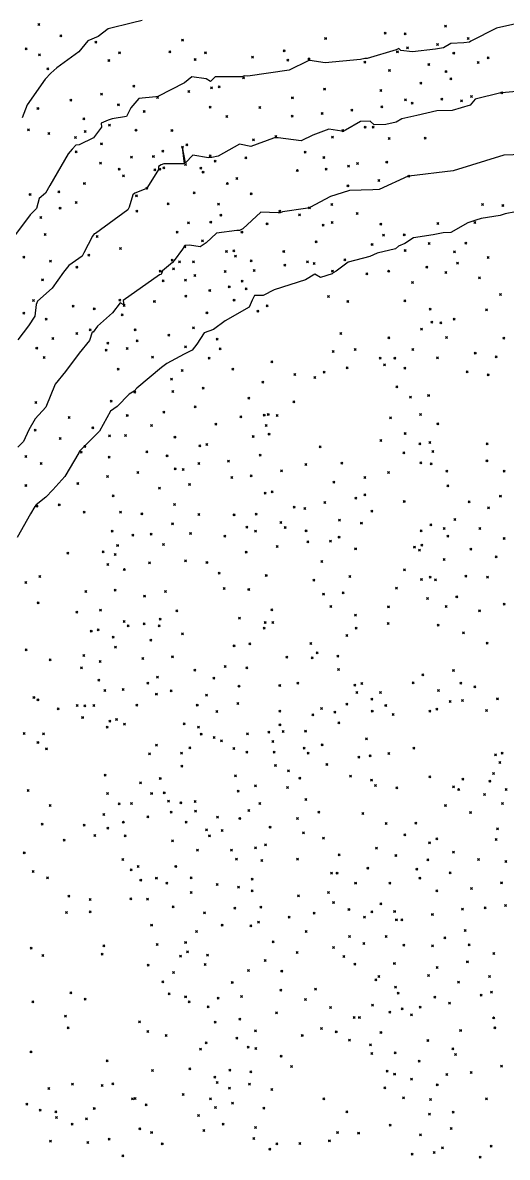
# Model space of a CAD drawing. Header units: inches. Extents: x 1411897 to 1412713, y 4930955 to 4931789.
# Drawn here: x 1412188.4 to 1412237, y 4931139.5 to 4931253.2 of the extents above; entities that cross this region are included whole.
import ezdxf

# ---------------------------------------------------------------- set-up
doc = ezdxf.new("R2010")
doc.units = ezdxf.units.IN
doc.header["$MEASUREMENT"] = 0
doc.header["$PDMODE"] = 35
doc.header["$PDSIZE"] = 0.1

msp = doc.modelspace()

# ---------------------------------------------------------------- linework, layer by layer
at = {"color": 2, "true_color": 0xf1eb1f}
for p, q in [((1412199.4, 4931253.22), (1412196.97, 4931252.62)), ((1412200.36, 4931253.46), (1412199.4, 4931253.22)), ((1412238.15, 4931253.18), (1412235.91, 4931252.69)), ((1412195.97, 4931251.84), (1412194.91, 4931251.41)), ((1412196.97, 4931252.62), (1412195.97, 4931251.84)), ((1412235.91, 4931252.69), (1412233.34, 4931251.37)), ((1412194.91, 4931251.41), (1412194.03, 4931250.32)), ((1412226.11, 4931250.63), (1412225.83, 4931250.5)), ((1412226.3, 4931250.43), (1412226.11, 4931250.63)), ((1412229.78, 4931250.57), (1412227.47, 4931250.32)), ((1412230.6, 4931250.71), (1412229.78, 4931250.57)), ((1412231.32, 4931251.13), (1412230.6, 4931250.71)), ((1412232.62, 4931251.19), (1412231.32, 4931251.13)), ((1412233.21, 4931251.28), (1412232.62, 4931251.19)), ((1412233.34, 4931251.37), (1412233.21, 4931251.28)), ((1412194.03, 4931250.32), (1412191.82, 4931248.71)), ((1412217.02, 4931249.4), (1412215.1, 4931248.46)), ((1412217.18, 4931249.43), (1412217.02, 4931249.4)), ((1412218.72, 4931249.2), (1412217.18, 4931249.43)), ((1412222.27, 4931249.52), (1412218.72, 4931249.2)), ((1412222.69, 4931249.64), (1412222.27, 4931249.52)), ((1412222.94, 4931249.63), (1412222.69, 4931249.64)), ((1412225.83, 4931250.5), (1412222.94, 4931249.63)), ((1412227.47, 4931250.32), (1412226.3, 4931250.43)), ((1412191.82, 4931248.71), (1412191.21, 4931248.18)), ((1412215.1, 4931248.46), (1412210.95, 4931247.86)), ((1412190.65, 4931247.55), (1412188.82, 4931244.99)), ((1412191.21, 4931248.18), (1412190.65, 4931247.55)), ((1412204.62, 4931247.21), (1412201.93, 4931245.83)), ((1412205.34, 4931247.8), (1412204.62, 4931247.21)), ((1412206.79, 4931247.6), (1412205.34, 4931247.8)), ((1412207.21, 4931247.32), (1412206.79, 4931247.6)), ((1412207.7, 4931247.79), (1412207.21, 4931247.32)), ((1412210.35, 4931247.81), (1412207.7, 4931247.79)), ((1412210.62, 4931247.89), (1412210.35, 4931247.81)), ((1412210.95, 4931247.86), (1412210.62, 4931247.89)), ((1412236.33, 4931246.19), (1412233.78, 4931245.55)), ((1412236.42, 4931246.21), (1412236.33, 4931246.19)), ((1412236.43, 4931246.21), (1412236.42, 4931246.21)), ((1412237.92, 4931246.33), (1412236.43, 4931246.21)), ((1412236.43, 4931246.21), (1412236.43, 4931246.21)), ((1412188.82, 4931244.99), (1412188.33, 4931243.68)), ((1412200.05, 4931245.63), (1412199.24, 4931244.69)), ((1412201.75, 4931245.79), (1412200.05, 4931245.63)), ((1412201.93, 4931245.83), (1412201.75, 4931245.79)), ((1412233.26, 4931244.96), (1412231.46, 4931244.44)), ((1412233.78, 4931245.55), (1412233.26, 4931244.96)), ((1412198.81, 4931243.81), (1412197.37, 4931243.59)), ((1412199.24, 4931244.69), (1412198.81, 4931243.81)), ((1412227.9, 4931243.93), (1412226.41, 4931243.58)), ((1412229.92, 4931244.38), (1412227.9, 4931243.93)), ((1412231.46, 4931244.44), (1412229.92, 4931244.38)), ((1412196.3, 4931242.75), (1412195.5, 4931241.67)), ((1412196.97, 4931243.46), (1412196.26, 4931243.17)), ((1412196.26, 4931243.17), (1412196.3, 4931242.75)), ((1412197.37, 4931243.59), (1412196.97, 4931243.46)), ((1412222.28, 4931243.31), (1412220.75, 4931242.45)), ((1412223.25, 4931243.37), (1412222.28, 4931243.31)), ((1412223.64, 4931243), (1412223.25, 4931243.37)), ((1412224.81, 4931243.03), (1412223.64, 4931243)), ((1412225.83, 4931243.24), (1412224.81, 4931243.03)), ((1412226.41, 4931243.58), (1412225.83, 4931243.24)), ((1412195.5, 4931241.67), (1412194.06, 4931240.97)), ((1412213.55, 4931241.65), (1412211.26, 4931240.83)), ((1412213.85, 4931241.68), (1412213.55, 4931241.65)), ((1412214, 4931241.69), (1412213.85, 4931241.68)), ((1412216.31, 4931241.39), (1412214, 4931241.69)), ((1412217.47, 4931241.97), (1412216.31, 4931241.39)), ((1412219.1, 4931242.57), (1412217.47, 4931241.97)), ((1412220.38, 4931242.34), (1412219.1, 4931242.57)), ((1412220.52, 4931242.3), (1412220.38, 4931242.34)), ((1412220.54, 4931242.32), (1412220.52, 4931242.3)), ((1412220.75, 4931242.45), (1412220.54, 4931242.32)), ((1412193.34, 4931240.55), (1412192.96, 4931240.08)), ((1412193.73, 4931240.94), (1412193.34, 4931240.55)), ((1412194.06, 4931240.97), (1412193.73, 4931240.94)), ((1412204.4, 4931240.78), (1412204.37, 4931240.74)), ((1412204.37, 4931240.74), (1412204.57, 4931239.09)), ((1412204.43, 4931240.76), (1412204.4, 4931240.78)), ((1412204.72, 4931239.17), (1412204.43, 4931240.76)), ((1412210.13, 4931241.06), (1412207.98, 4931239.84)), ((1412211.26, 4931240.83), (1412210.13, 4931241.06)), ((1412192.96, 4931240.08), (1412191.1, 4931236.9)), ((1412205.46, 4931239.95), (1412204.72, 4931239.17)), ((1412207.03, 4931239.69), (1412205.46, 4931239.95)), ((1412207.36, 4931239.71), (1412207.03, 4931239.69)), ((1412207.98, 4931239.84), (1412207.36, 4931239.71)), ((1412236.64, 4931239.96), (1412231.57, 4931238.39)), ((1412238.51, 4931240.02), (1412236.64, 4931239.96)), ((1412202, 4931238.52), (1412200.9, 4931236.73)), ((1412202.01, 4931238.8), (1412202, 4931238.52)), ((1412202.27, 4931238.98), (1412202.01, 4931238.8)), ((1412202.53, 4931239.09), (1412202.27, 4931238.98)), ((1412204.57, 4931239.09), (1412202.53, 4931239.09)), ((1412231.57, 4931238.39), (1412227.12, 4931237.86)), ((1412227.03, 4931237.83), (1412224.14, 4931236.5)), ((1412227.09, 4931237.85), (1412227.03, 4931237.83)), ((1412227.12, 4931237.86), (1412227.09, 4931237.85)), ((1412190.67, 4931236.14), (1412190.05, 4931235.59)), ((1412191.1, 4931236.9), (1412190.67, 4931236.14)), ((1412199.44, 4931235.97), (1412199.06, 4931234.74)), ((1412199.62, 4931236.15), (1412199.44, 4931235.97)), ((1412200.74, 4931236.57), (1412199.62, 4931236.15)), ((1412200.79, 4931236.54), (1412200.74, 4931236.57)), ((1412200.86, 4931236.61), (1412200.79, 4931236.54)), ((1412200.9, 4931236.73), (1412200.86, 4931236.61)), ((1412219.27, 4931235.8), (1412217.17, 4931234.7)), ((1412220.41, 4931236.18), (1412219.27, 4931235.8)), ((1412221.17, 4931236.41), (1412220.41, 4931236.18)), ((1412223.49, 4931236.48), (1412221.17, 4931236.41)), ((1412224.14, 4931236.5), (1412223.49, 4931236.48)), ((1412190.05, 4931235.59), (1412189.77, 4931234.62)), ((1412199.06, 4931234.74), (1412198.93, 4931234.46)), ((1412217.14, 4931234.68), (1412216.75, 4931234.62)), ((1412217.17, 4931234.7), (1412217.14, 4931234.68)), ((1412189.14, 4931233.97), (1412187.56, 4931231.87)), ((1412189.77, 4931234.62), (1412189.14, 4931233.97)), ((1412198.93, 4931234.46), (1412195.68, 4931232.1)), ((1412212.27, 4931234.25), (1412210.47, 4931232.57)), ((1412214.02, 4931234.17), (1412212.27, 4931234.25)), ((1412214.2, 4931234.16), (1412214.02, 4931234.17)), ((1412214.45, 4931234.28), (1412214.2, 4931234.16)), ((1412216.75, 4931234.62), (1412214.45, 4931234.28)), ((1412234.37, 4931233.59), (1412233.83, 4931233.44)), ((1412236.26, 4931233.89), (1412234.37, 4931233.59)), ((1412236.77, 4931234.07), (1412236.26, 4931233.89)), ((1412237.81, 4931234.28), (1412236.77, 4931234.07)), ((1412209.86, 4931232.39), (1412207.83, 4931232.13)), ((1412210.14, 4931232.41), (1412209.86, 4931232.39)), ((1412210.47, 4931232.57), (1412210.14, 4931232.41)), ((1412233.02, 4931233.18), (1412231.33, 4931232.19)), ((1412233.83, 4931233.44), (1412233.02, 4931233.18)), ((1412195.38, 4931231.83), (1412194.51, 4931230.17)), ((1412195.54, 4931232.05), (1412195.38, 4931231.83)), ((1412195.68, 4931232.1), (1412195.54, 4931232.05)), ((1412207.83, 4931232.13), (1412206.8, 4931231.18)), ((1412227.59, 4931231.65), (1412226.7, 4931231.1)), ((1412229.54, 4931231.98), (1412227.59, 4931231.65)), ((1412230.56, 4931232.17), (1412229.54, 4931231.98)), ((1412231.33, 4931232.19), (1412230.56, 4931232.17)), ((1412194.51, 4931230.17), (1412194.35, 4931229.82)), ((1412204.43, 4931230.54), (1412203.59, 4931229.38)), ((1412204.61, 4931230.82), (1412204.43, 4931230.54)), ((1412204.66, 4931230.88), (1412204.61, 4931230.82)), ((1412205.11, 4931230.92), (1412204.66, 4931230.88)), ((1412206.17, 4931230.76), (1412205.11, 4931230.92)), ((1412206.8, 4931231.18), (1412206.17, 4931230.76)), ((1412223.95, 4931230.14), (1412223.21, 4931229.81)), ((1412225.77, 4931230.56), (1412223.95, 4931230.14)), ((1412226.09, 4931230.84), (1412225.77, 4931230.56)), ((1412226.7, 4931231.1), (1412226.09, 4931230.84)), ((1412194.35, 4931229.82), (1412193, 4931228.9)), ((1412203.42, 4931229.18), (1412202.41, 4931228.35)), ((1412203.59, 4931229.38), (1412203.42, 4931229.18)), ((1412221.04, 4931229.24), (1412219.84, 4931228.31)), ((1412223.21, 4931229.81), (1412221.04, 4931229.24)), ((1412192.47, 4931228.21), (1412191.35, 4931226.62)), ((1412193, 4931228.9), (1412192.47, 4931228.21)), ((1412202.12, 4931227.96), (1412198.47, 4931225.4)), ((1412202.29, 4931227.99), (1412202.12, 4931227.96)), ((1412202.41, 4931228.35), (1412202.29, 4931227.99)), ((1412217.7, 4931228.03), (1412216.76, 4931227.44)), ((1412218.24, 4931227.68), (1412217.7, 4931228.03)), ((1412219.41, 4931228.07), (1412218.24, 4931227.68)), ((1412219.54, 4931228.16), (1412219.41, 4931228.07)), ((1412219.84, 4931228.31), (1412219.54, 4931228.16)), ((1412216.76, 4931227.44), (1412213.61, 4931226.46)), ((1412191.35, 4931226.62), (1412189.87, 4931225.32)), ((1412211.62, 4931225.9), (1412211.39, 4931225.43)), ((1412212.52, 4931225.9), (1412211.62, 4931225.9)), ((1412213.61, 4931226.46), (1412212.52, 4931225.9)), ((1412189.74, 4931224.99), (1412189.59, 4931223.82)), ((1412189.87, 4931225.32), (1412189.74, 4931224.99)), ((1412198.17, 4931225.15), (1412197.38, 4931224.16)), ((1412198.52, 4931224.94), (1412198.17, 4931225.15)), ((1412198.47, 4931225.4), (1412198.52, 4931224.94)), ((1412211.1, 4931224.71), (1412208.69, 4931223.34)), ((1412211.39, 4931225.43), (1412211.1, 4931224.71)), ((1412189.59, 4931223.82), (1412188.98, 4931222.84)), ((1412197.38, 4931224.16), (1412195.88, 4931222.8)), ((1412208.69, 4931223.34), (1412207.52, 4931222.49)), ((1412188.98, 4931222.84), (1412187.9, 4931221.45)), ((1412195.34, 4931222.21), (1412195.09, 4931221.36)), ((1412195.46, 4931222.22), (1412195.34, 4931222.21)), ((1412195.88, 4931222.8), (1412195.46, 4931222.22)), ((1412206.6, 4931222.13), (1412205.84, 4931221.02)), ((1412207.52, 4931222.49), (1412206.6, 4931222.13)), ((1412195.09, 4931221.36), (1412194.04, 4931220.09)), ((1412205.84, 4931221.02), (1412205.38, 4931220.42)), ((1412194.04, 4931220.09), (1412192.67, 4931218.28)), ((1412204.59, 4931219.99), (1412202.84, 4931219.06)), ((1412205.38, 4931220.42), (1412204.59, 4931219.99)), ((1412202.84, 4931219.06), (1412202.3, 4931218.67)), ((1412192.67, 4931218.28), (1412191.66, 4931217.01)), ((1412202.3, 4931218.67), (1412199.84, 4931216.59)), ((1412191.66, 4931217.01), (1412190.72, 4931214.71)), ((1412199.84, 4931216.59), (1412199.56, 4931216.31)), ((1412199.08, 4931215.99), (1412197.87, 4931214.76)), ((1412199.56, 4931216.31), (1412199.08, 4931215.99)), ((1412190.72, 4931214.71), (1412189.65, 4931213.51)), ((1412197.2, 4931214.28), (1412196.1, 4931212.3)), ((1412197.87, 4931214.76), (1412197.2, 4931214.28)), ((1412189.65, 4931213.51), (1412189, 4931212.44)), ((1412189, 4931212.44), (1412188.47, 4931211.26)), ((1412196.1, 4931212.3), (1412194.64, 4931210.85)), ((1412188.47, 4931211.26), (1412187.89, 4931210.67)), ((1412194.57, 4931210.78), (1412194.07, 4931210.3)), ((1412194.59, 4931210.81), (1412194.57, 4931210.78)), ((1412194.64, 4931210.85), (1412194.59, 4931210.81)), ((1412194.01, 4931210.11), (1412192.62, 4931207.74)), ((1412194.07, 4931210.3), (1412194.01, 4931210.11)), ((1412192.62, 4931207.74), (1412191.4, 4931206.42)), ((1412191.4, 4931206.42), (1412190.7, 4931205.68)), ((1412190.7, 4931205.68), (1412189.75, 4931204.91)), ((1412189.18, 4931204), (1412187.83, 4931201.64)), ((1412189.62, 4931204.75), (1412189.18, 4931204)), ((1412189.75, 4931204.91), (1412189.62, 4931204.75))]:
    msp.add_line(p, q, dxfattribs=at)
for p in [(1412190, 4931253.05), (1412230.78, 4931252.89), (1412192.2, 4931251.92), (1412218.77, 4931251.63), (1412224.73, 4931252.19), (1412226.75, 4931252.12), (1412233.06, 4931251.64), (1412188.74, 4931250.61), (1412195.72, 4931251.26), (1412204.42, 4931251.49), (1412226.97, 4931250.71), (1412229.98, 4931251.04), (1412190.08, 4931249.99), (1412197.03, 4931249.42), (1412198.1, 4931250.22), (1412203.14, 4931250.3), (1412205.67, 4931249.52), (1412206.72, 4931250.22), (1412211.42, 4931249.76), (1412214.61, 4931250.42), (1412214.98, 4931249.46), (1412217.1, 4931249.59), (1412225.96, 4931250.29), (1412231.61, 4931250.16), (1412235.07, 4931249.69), (1412190.91, 4931248.59), (1412222.69, 4931249.27), (1412225.17, 4931248.45), (1412229.11, 4931249.02), (1412230.84, 4931248.33), (1412234.06, 4931249.25), (1412210.53, 4931247.69), (1412228.31, 4931247.16), (1412231.31, 4931247.59), (1412196.28, 4931246.07), (1412199.54, 4931246.87), (1412205.05, 4931246.32), (1412207.31, 4931246.71), (1412208.09, 4931246.81), (1412218.67, 4931246.58), (1412224.3, 4931246.42), (1412236.43, 4931246.2), (1412193.2, 4931245.46), (1412197.98, 4931245.01), (1412201.9, 4931245.72), (1412207.2, 4931244.76), (1412215.43, 4931245.7), (1412224.41, 4931244.79), (1412226.79, 4931245.49), (1412227.44, 4931245.15), (1412230.43, 4931245.55), (1412232.39, 4931245.39), (1412233.4, 4931245.82), (1412189.92, 4931244.62), (1412200.58, 4931244.34), (1412208.87, 4931243.83), (1412212.17, 4931244.72), (1412215.41, 4931243.85), (1412218.41, 4931244.14), (1412221.39, 4931244.46), (1412188.98, 4931242.49), (1412194.51, 4931243.6), (1412197.1, 4931242.96), (1412222.73, 4931242.74), (1412223.54, 4931242.76), (1412191, 4931242.13), (1412193.69, 4931241.71), (1412194.65, 4931242.31), (1412199.75, 4931242.44), (1412203.36, 4931242.43), (1412211.54, 4931241.48), (1412213.77, 4931241.81), (1412219.46, 4931241.74), (1412220.5, 4931242.41), (1412225.13, 4931241.61), (1412228.75, 4931241.66), (1412193.76, 4931240.27), (1412196.28, 4931241.07), (1412202.45, 4931240.36), (1412204.42, 4931240.75), (1412204.84, 4931240.97), (1412216.73, 4931240.25), (1412196.18, 4931239.16), (1412199.31, 4931239.74), (1412201.49, 4931239.82), (1412207.18, 4931239.89), (1412207.7, 4931239.36), (1412210.76, 4931239.67), (1412218.59, 4931239.7), (1412221.96, 4931239.12), (1412224.89, 4931239.25), (1412198.07, 4931238.53), (1412201.63, 4931238.48), (1412202.15, 4931238.53), (1412202.55, 4931238.68), (1412204.71, 4931239.01), (1412206.26, 4931238.64), (1412206.47, 4931238.24), (1412215.93, 4931238.41), (1412218.83, 4931238.55), (1412221.06, 4931238.85), (1412194.57, 4931237.12), (1412198.5, 4931237.87), (1412208.91, 4931237.12), (1412209.85, 4931237.6), (1412221.01, 4931236.89), (1412224.1, 4931237.41), (1412227.11, 4931237.84), (1412189.12, 4931236.01), (1412192.01, 4931236.26), (1412199.79, 4931235.89), (1412200.83, 4931236.63), (1412205.58, 4931236.18), (1412211.31, 4931236.09), (1412192.13, 4931234.64), (1412193.74, 4931235.2), (1412202.99, 4931235.06), (1412208.01, 4931235.04), (1412217.15, 4931234.66), (1412219.4, 4931235), (1412234.5, 4931235), (1412236.54, 4931234.89), (1412190.21, 4931233.69), (1412199.83, 4931234.33), (1412208.26, 4931233.92), (1412214.18, 4931234.33), (1412216.14, 4931233.98), (1412221.92, 4931234.1), (1412205.02, 4931233.17), (1412207.24, 4931233.23), (1412212.89, 4931233.08), (1412218.53, 4931232.94), (1412219.43, 4931233.21), (1412224.3, 4931233.05), (1412230.01, 4931233.1), (1412233.73, 4931233.2), (1412190.65, 4931232), (1412195.86, 4931231.81), (1412203.88, 4931232.24), (1412206.42, 4931231.35), (1412210.38, 4931232.22), (1412217.81, 4931231.28), (1412224.56, 4931231.94), (1412226.66, 4931231.98), (1412232.84, 4931231.14), (1412198.21, 4931230.6), (1412204.64, 4931230.76), (1412208.82, 4931230.31), (1412209.57, 4931230.37), (1412214.56, 4931230.3), (1412223.42, 4931231), (1412226.73, 4931230.38), (1412229.16, 4931231.09), (1412231.7, 4931230.25), (1412188.49, 4931229.73), (1412191.19, 4931229.33), (1412195.03, 4931229.92), (1412203.39, 4931229.43), (1412204.11, 4931229.26), (1412205.53, 4931229.27), (1412209.73, 4931229.83), (1412211.29, 4931229.37), (1412214.68, 4931228.94), (1412216.95, 4931229.26), (1412217.63, 4931229.1), (1412220.68, 4931229.47), (1412231.99, 4931229.14), (1412235.07, 4931229.69), (1412193.82, 4931228.71), (1412202.19, 4931228.31), (1412203.5, 4931228.57), (1412205.65, 4931227.9), (1412208.68, 4931228.3), (1412211.59, 4931228.38), (1412219.45, 4931228.34), (1412222.89, 4931228.05), (1412225.09, 4931228.31), (1412228.91, 4931228.74), (1412230.82, 4931228.18), (1412190.38, 4931227.44), (1412202.48, 4931227.36), (1412204.72, 4931227.41), (1412209.11, 4931226.74), (1412210.41, 4931227.32), (1412227.48, 4931227.18), (1412234.2, 4931227.67), (1412204.75, 4931225.82), (1412207.14, 4931226.38), (1412210.81, 4931226.56), (1412219.07, 4931225.78), (1412236.31, 4931225.98), (1412189.48, 4931225.37), (1412193.46, 4931224.83), (1412195.57, 4931224.54), (1412198.13, 4931225.41), (1412198.57, 4931224.88), (1412201.59, 4931225.3), (1412209.58, 4931225.42), (1412211.97, 4931224.3), (1412212.91, 4931224.85), (1412220.98, 4931225.3), (1412226.7, 4931225.35), (1412229.25, 4931224.52), (1412234.9, 4931224.45), (1412188.51, 4931224.12), (1412190.73, 4931223.5), (1412198.35, 4931223.96), (1412206.87, 4931224.14), (1412229.42, 4931223.21), (1412231.66, 4931223.51), (1412193.82, 4931222.07), (1412195.15, 4931222.45), (1412199.66, 4931222.46), (1412205.52, 4931222.65), (1412220.3, 4931222.09), (1412228.38, 4931222.5), (1412230.33, 4931223.14), (1412191.4, 4931221.58), (1412196.93, 4931221.12), (1412199.87, 4931221.34), (1412203.05, 4931221.92), (1412207.9, 4931221.51), (1412225.11, 4931221.66), (1412230.88, 4931221.68), (1412236.65, 4931221.6), (1412189.79, 4931220.6), (1412196.76, 4931220.42), (1412198.85, 4931220.58), (1412204.7, 4931220.75), (1412208.2, 4931220.54), (1412219.51, 4931220.26), (1412221.73, 4931220.47), (1412227.52, 4931220.47), (1412233.78, 4931220.1), (1412235.86, 4931219.75), (1412190.55, 4931219.66), (1412201.4, 4931219.71), (1412207.09, 4931219.61), (1412213.37, 4931219.24), (1412220.94, 4931218.64), (1412224.23, 4931219.61), (1412224.67, 4931218.93), (1412225.7, 4931219.59), (1412230, 4931219.65), (1412197.95, 4931218.5), (1412203.31, 4931217.49), (1412204.37, 4931218.37), (1412209.47, 4931218.49), (1412215.69, 4931217.96), (1412217.69, 4931217.66), (1412218.63, 4931218.21), (1412226.71, 4931218.6), (1412232.97, 4931218.23), (1412235.07, 4931217.92), (1412206.48, 4931216.59), (1412212.48, 4931217.19), (1412225.9, 4931216.73), (1412197.25, 4931215.31), (1412199.64, 4931216.2), (1412203.45, 4931216.26), (1412211.07, 4931215.61), (1412215.57, 4931215.22), (1412227.28, 4931215.7), (1412229.1, 4931215.85), (1412189.69, 4931215.17), (1412202.54, 4931214.19), (1412205.67, 4931214.73), (1412193.06, 4931213.67), (1412198.88, 4931213.86), (1412207.75, 4931213), (1412210.26, 4931213.72), (1412212.62, 4931213.88), (1412213.02, 4931213.95), (1412213.91, 4931213.85), (1412225.27, 4931213.62), (1412228.27, 4931213.97), (1412230.01, 4931213.01), (1412189.63, 4931212.39), (1412195.41, 4931212.64), (1412197.08, 4931211.82), (1412198.69, 4931211.87), (1412201.29, 4931212.86), (1412212.79, 4931212.86), (1412213.09, 4931211.98), (1412226.73, 4931212.04), (1412192.14, 4931211.56), (1412194.61, 4931210.77), (1412203.66, 4931211.69), (1412206.16, 4931210.81), (1412206.86, 4931210.94), (1412211.51, 4931211.74), (1412218.23, 4931210.71), (1412224.29, 4931211.34), (1412228.21, 4931211.03), (1412229.21, 4931211.15), (1412234.98, 4931211.03), (1412188.7, 4931209.76), (1412194.25, 4931210.18), (1412197.06, 4931209.67), (1412200.83, 4931210.23), (1412202.86, 4931209.81), (1412212.19, 4931209.89), (1412226.61, 4931210.11), (1412229.51, 4931210.25), (1412190.25, 4931209.06), (1412203.68, 4931208.5), (1412204.48, 4931208.46), (1412206.04, 4931209.05), (1412209.04, 4931209.28), (1412216.77, 4931208.95), (1412220.4, 4931209.08), (1412228.33, 4931209.11), (1412229.35, 4931209.03), (1412234.95, 4931209.31), (1412196.89, 4931207.74), (1412199.93, 4931208.15), (1412209.37, 4931207.64), (1412211.29, 4931207.81), (1412214.34, 4931208.3), (1412222.69, 4931207.64), (1412225.07, 4931208.14), (1412230.93, 4931208.27), (1412236.68, 4931208.29), (1412188.71, 4931206.83), (1412193.91, 4931207.03), (1412202.12, 4931206.58), (1412205.13, 4931206.96), (1412213.42, 4931206.2), (1412219.58, 4931207.18), (1412231.01, 4931206.82), (1412197.45, 4931205.8), (1412212.71, 4931206.09), (1412218.69, 4931205.14), (1412221.8, 4931205.59), (1412222.69, 4931205.9), (1412226.66, 4931205.24), (1412233.17, 4931205.2), (1412236.29, 4931205.78), (1412189.82, 4931204.79), (1412192.06, 4931204.9), (1412194.55, 4931204.17), (1412198.19, 4931204.16), (1412200.34, 4931203.99), (1412203.61, 4931204.94), (1412206.05, 4931203.95), (1412209.58, 4931203.89), (1412211.8, 4931203.98), (1412215.61, 4931204.68), (1412216.69, 4931204.55), (1412223.4, 4931204.26), (1412235.1, 4931204.62), (1412203.42, 4931203.02), (1412214.27, 4931203.13), (1412220.16, 4931203.36), (1412222.35, 4931203.07), (1412229.31, 4931202.91), (1412231.72, 4931203.43), (1412197.36, 4931202.28), (1412199.43, 4931201.87), (1412201.28, 4931201.97), (1412205.23, 4931202.05), (1412208.67, 4931201.78), (1412210.86, 4931202.68), (1412211.72, 4931202.27), (1412214.72, 4931202.62), (1412216.8, 4931202.31), (1412220.11, 4931201.68), (1412228.36, 4931202.31), (1412230.65, 4931202.53), (1412231.01, 4931201.78), (1412234.22, 4931202.53), (1412236.66, 4931201.55), (1412197.91, 4931200.82), (1412202.51, 4931200.93), (1412213.9, 4931200.74), (1412216.98, 4931201.19), (1412219.27, 4931201.28), (1412221.78, 4931200.51), (1412227.67, 4931200.68), (1412228.42, 4931200.86), (1412233.33, 4931200.47), (1412192.92, 4931200.07), (1412196.47, 4931200.21), (1412197.65, 4931199.92), (1412204.7, 4931199.3), (1412210.81, 4931200.18), (1412228.19, 4931200.36), (1412230.67, 4931199.42), (1412235.87, 4931199.7), (1412196.93, 4931198.92), (1412198.58, 4931198.44), (1412201.1, 4931199.1), (1412206.87, 4931199.13), (1412218.39, 4931199.24), (1412226.68, 4931198.38), (1412188.71, 4931197.11), (1412190.12, 4931197.72), (1412208.09, 4931198.05), (1412212.82, 4931197.83), (1412217.58, 4931197.36), (1412221.19, 4931197.74), (1412228.37, 4931197.44), (1412229.25, 4931197.67), (1412229.8, 4931197.4), (1412232.82, 4931197.76), (1412234.99, 4931197.66), (1412194.72, 4931196.22), (1412197.67, 4931196.35), (1412202.71, 4931196.23), (1412208.58, 4931196.51), (1412211.05, 4931196.42), (1412218.56, 4931195.97), (1412220.53, 4931196.09), (1412225.89, 4931196.55), (1412189.93, 4931195.07), (1412200.61, 4931195.77), (1412228.98, 4931195.51), (1412230.87, 4931194.73), (1412231.91, 4931195.68), (1412236.66, 4931194.95), (1412193.83, 4931194.16), (1412196.19, 4931194.36), (1412203.86, 4931194.29), (1412213.38, 4931194.39), (1412219.29, 4931194.71), (1412221.77, 4931193.85), (1412225.07, 4931194.67), (1412234.2, 4931194.3), (1412198.57, 4931193.23), (1412198.97, 4931192.78), (1412200.57, 4931192.99), (1412202.06, 4931192.77), (1412202.16, 4931193.44), (1412210.14, 4931193.55), (1412212.59, 4931192.54), (1412212.71, 4931193.1), (1412213.48, 4931193.12), (1412221.84, 4931192.54), (1412225.03, 4931193.01), (1412230.05, 4931192.86), (1412195.27, 4931192.24), (1412195.95, 4931192.39), (1412197.45, 4931191.66), (1412201.25, 4931191.35), (1412204.42, 4931191.99), (1412220.88, 4931191.8), (1412232.6, 4931192.08), (1412188.74, 4931190.38), (1412197.7, 4931190.65), (1412209.58, 4931190.77), (1412211.17, 4931190.98), (1412217.29, 4931191), (1412234.97, 4931191.04), (1412191.15, 4931189.38), (1412194.53, 4931189.81), (1412196.16, 4931189.2), (1412200.45, 4931189.5), (1412203.41, 4931189.69), (1412214.88, 4931189.65), (1412217.41, 4931189.58), (1412217.93, 4931190.09), (1412219.99, 4931189.73), (1412194.29, 4931188.58), (1412205.66, 4931188.34), (1412208.68, 4931188.71), (1412210.88, 4931188.58), (1412220.05, 4931188.4), (1412231.59, 4931188.32), (1412196.03, 4931187.35), (1412200.95, 4931187.05), (1412201.91, 4931187.64), (1412207.55, 4931187.55), (1412214.16, 4931186.81), (1412215.99, 4931187.04), (1412221.71, 4931186.83), (1412222.41, 4931187), (1412227.56, 4931187.06), (1412228.52, 4931187.86), (1412232.34, 4931187.04), (1412196.62, 4931186.31), (1412198.47, 4931186.39), (1412201.79, 4931185.93), (1412203.28, 4931186.27), (1412206.81, 4931185.83), (1412210.08, 4931186.73), (1412221.89, 4931186.11), (1412224.28, 4931186.1), (1412230.1, 4931186.3), (1412233.74, 4931186.67), (1412189.52, 4931185.59), (1412189.92, 4931185.36), (1412193.84, 4931184.8), (1412194.62, 4931184.75), (1412195.51, 4931184.81), (1412199.84, 4931184.84), (1412205.9, 4931184.84), (1412209.96, 4931185), (1412220.89, 4931184.92), (1412223.4, 4931185.42), (1412224.79, 4931184.79), (1412231.27, 4931185.21), (1412232.5, 4931185.3), (1412236, 4931185.45), (1412191.93, 4931184.47), (1412194.4, 4931183.58), (1412197.8, 4931183.41), (1412207.85, 4931184.19), (1412214.18, 4931184.22), (1412217.47, 4931183.87), (1412218.35, 4931184.49), (1412219.69, 4931184.14), (1412223.45, 4931184.22), (1412225.55, 4931183.89), (1412229.21, 4931184.23), (1412229.91, 4931184.43), (1412234.89, 4931184.29), (1412196.85, 4931182.64), (1412197.12, 4931183.23), (1412198.6, 4931182.93), (1412204.58, 4931182.96), (1412206.03, 4931182.63), (1412214.19, 4931182.87), (1412220.08, 4931183.05), (1412188.54, 4931181.98), (1412189.92, 4931181.1), (1412190.46, 4931181.96), (1412206.3, 4931181.94), (1412207.59, 4931181.59), (1412208.33, 4931181.26), (1412210.94, 4931181.96), (1412213.07, 4931182.13), (1412213.47, 4931181.2), (1412214.52, 4931182.2), (1412216.75, 4931182.21), (1412222.88, 4931181.45), (1412190.76, 4931180.44), (1412201.09, 4931179.95), (1412201.82, 4931180.83), (1412204.31, 4931180.02), (1412205.14, 4931180.56), (1412209.55, 4931180.49), (1412210.86, 4931180.12), (1412213.61, 4931180.13), (1412216.62, 4931180.51), (1412217.02, 4931180.03), (1412218.42, 4931180.84), (1412225.11, 4931180), (1412227.61, 4931180.52), (1412236.48, 4931180.01), (1412218.9, 4931178.9), (1412222.09, 4931179.62), (1412223.23, 4931179.77), (1412235.8, 4931179.86), (1412236.23, 4931179.09), (1412196.67, 4931177.82), (1412204.34, 4931178.72), (1412209.73, 4931177.76), (1412213.74, 4931178.8), (1412215.05, 4931178.24), (1412221.25, 4931177.71), (1412235.59, 4931177.97), (1412200.19, 4931177.06), (1412202.19, 4931177.48), (1412211.74, 4931176.76), (1412214.93, 4931176.59), (1412216.17, 4931177.5), (1412223.37, 4931177.33), (1412223.77, 4931176.79), (1412225.91, 4931176.56), (1412229.22, 4931177.66), (1412231.59, 4931176.64), (1412232.52, 4931177.42), (1412235.24, 4931177.2), (1412188.95, 4931176.27), (1412196.89, 4931175.97), (1412201.32, 4931175.97), (1412202.59, 4931176.04), (1412209.99, 4931176.22), (1412232.11, 4931176.39), (1412234.69, 4931175.89), (1412236.88, 4931176.37), (1412191.15, 4931174.78), (1412198.06, 4931174.94), (1412199.3, 4931174.99), (1412203, 4931175.21), (1412204.26, 4931175.06), (1412205.69, 4931175.19), (1412211.07, 4931174.28), (1412212.17, 4931174.99), (1412216.77, 4931175.37), (1412230.78, 4931174.76), (1412236.51, 4931174.98), (1412196.53, 4931173.86), (1412200.93, 4931173.63), (1412203.27, 4931174.1), (1412205.71, 4931174.22), (1412207.92, 4931173.6), (1412210.15, 4931173.49), (1412215.96, 4931173.48), (1412218.09, 4931174.1), (1412222.49, 4931173.97), (1412233.3, 4931174.06), (1412190.33, 4931172.9), (1412194.55, 4931172.81), (1412196.94, 4931172.5), (1412198.48, 4931173.1), (1412204.79, 4931173.1), (1412206.81, 4931172.34), (1412208.4, 4931172.28), (1412213.19, 4931172.59), (1412216.56, 4931172.04), (1412224.84, 4931172.96), (1412227.82, 4931173.01), (1412236, 4931172.44), (1412192.54, 4931171.3), (1412195.63, 4931171.76), (1412198.65, 4931171.75), (1412203.41, 4931171.24), (1412207.11, 4931171.72), (1412218.56, 4931171.5), (1412226.72, 4931171.84), (1412229.19, 4931171.05), (1412229.93, 4931171.44), (1412235.88, 4931171.36), (1412188.55, 4931170.02), (1412205.93, 4931170.3), (1412209.34, 4931170.3), (1412211.73, 4931170.53), (1412212.73, 4931170.84), (1412220.14, 4931169.84), (1412223.87, 4931170.5), (1412225.82, 4931169.75), (1412231.6, 4931170.11), (1412198.43, 4931169.35), (1412199.98, 4931168.67), (1412203.73, 4931168.68), (1412209.84, 4931169.41), (1412212.38, 4931169.27), (1412215.94, 4931169.41), (1412229.01, 4931169.34), (1412234.09, 4931169.37), (1412236.83, 4931169.15), (1412189.45, 4931168.15), (1412190.86, 4931167.52), (1412199.26, 4931168.32), (1412201.79, 4931167.49), (1412205.29, 4931167.53), (1412219.35, 4931167.99), (1412219.91, 4931167.99), (1412223, 4931168.48), (1412227.9, 4931168.38), (1412228.22, 4931167.51), (1412231.27, 4931168.02), (1412200.22, 4931167.29), (1412202.85, 4931166.98), (1412207.89, 4931166.85), (1412210.02, 4931166.58), (1412211.4, 4931167.38), (1412221.78, 4931166.99), (1412225.2, 4931166.99), (1412233.41, 4931166.47), (1412236.41, 4931167.01), (1412193.01, 4931165.7), (1412195.16, 4931165.37), (1412199.24, 4931165.41), (1412200.9, 4931165.39), (1412205.28, 4931166.07), (1412211.41, 4931166.22), (1412216.05, 4931165.71), (1412219.07, 4931166.07), (1412229.93, 4931166.22), (1412192.79, 4931164.06), (1412195.15, 4931164.13), (1412203.48, 4931164.62), (1412209.67, 4931164.5), (1412212.26, 4931164.59), (1412219.56, 4931165.04), (1412221.11, 4931164.35), (1412223.4, 4931164.12), (1412224.3, 4931164.92), (1412225.69, 4931164.15), (1412232.5, 4931164.39), (1412234.77, 4931164.52), (1412236.8, 4931164.75), (1412206.62, 4931164.02), (1412212.03, 4931163.09), (1412215.12, 4931163.59), (1412217.62, 4931164), (1412222.67, 4931163.59), (1412225.86, 4931163.33), (1412226.41, 4931163.33), (1412229.47, 4931163.86), (1412201.32, 4931162.79), (1412205.81, 4931162.15), (1412208.39, 4931162.8), (1412211.26, 4931162.72), (1412216.83, 4931162.16), (1412232.75, 4931162.26), (1412196.52, 4931160.72), (1412201.86, 4931160.86), (1412204.73, 4931161.06), (1412213.51, 4931161.12), (1412221.16, 4931161.64), (1412222.59, 4931160.94), (1412224.85, 4931161.65), (1412226.62, 4931160.79), (1412229.48, 4931160.72), (1412230.71, 4931161.52), (1412233.17, 4931160.81), (1412189.23, 4931160.47), (1412190.4, 4931159.74), (1412196.36, 4931159.87), (1412204.2, 4931159.69), (1412204.91, 4931160.1), (1412206.92, 4931159.79), (1412215.92, 4931160.04), (1412219.55, 4931160.54), (1412220.59, 4931159.64), (1412235.64, 4931159.95), (1412200.96, 4931158.78), (1412206.69, 4931158.85), (1412212.69, 4931159.23), (1412221.69, 4931158.89), (1412225.66, 4931158.94), (1412229.96, 4931158.54), (1412232.98, 4931159.12), (1412203.5, 4931158.05), (1412211.04, 4931158.25), (1412214.36, 4931158.19), (1412223.79, 4931157.31), (1412224.09, 4931157.64), (1412229.08, 4931157.75), (1412235.19, 4931157.64), (1412202.45, 4931157.11), (1412209.41, 4931157.04), (1412214.29, 4931156.27), (1412217.75, 4931156.38), (1412225.77, 4931156.58), (1412232.09, 4931157.07), (1412235.41, 4931156.08), (1412189.4, 4931155.1), (1412193.2, 4931156.01), (1412194.66, 4931155.36), (1412203.09, 4931155.9), (1412204.73, 4931155.6), (1412205.08, 4931155.11), (1412208, 4931155.48), (1412210.32, 4931155.65), (1412216.76, 4931155.33), (1412226.04, 4931155.98), (1412229.73, 4931155.58), (1412231.19, 4931154.98), (1412234.37, 4931155.77), (1412206.99, 4931154.59), (1412213.83, 4931153.99), (1412219.25, 4931154.52), (1412223.46, 4931154.77), (1412225.21, 4931154.06), (1412226.43, 4931154.39), (1412227.38, 4931153.8), (1412228.24, 4931154.58), (1412192.69, 4931153.65), (1412200.09, 4931153.09), (1412207.68, 4931153.05), (1412210.17, 4931153.36), (1412221.63, 4931153.52), (1412222.15, 4931153.52), (1412235.62, 4931153.51), (1412192.96, 4931152.5), (1412200.95, 4931152.14), (1412202.79, 4931151.73), (1412211.74, 4931152.2), (1412216.43, 4931151.73), (1412218.36, 4931152.44), (1412219.84, 4931152.08), (1412224.32, 4931152.02), (1412232.31, 4931152.24), (1412235.74, 4931152.51), (1412206.78, 4931150.99), (1412209.86, 4931151.47), (1412210.99, 4931150.56), (1412211.77, 4931150.41), (1412221.17, 4931151.25), (1412223.28, 4931150.79), (1412229.02, 4931151.21), (1412231.52, 4931150.39), (1412189.22, 4931150.09), (1412206.21, 4931150.36), (1412214.3, 4931149.64), (1412223.41, 4931149.91), (1412225.74, 4931150), (1412231.78, 4931149.81), (1412196.86, 4931149.18), (1412201.41, 4931148.21), (1412205.15, 4931148.39), (1412209.15, 4931148.26), (1412215.34, 4931148.63), (1412224.95, 4931148.16), (1412228.14, 4931149.15), (1412236.4, 4931148.65), (1412207.66, 4931147.54), (1412207.88, 4931147.02), (1412211.27, 4931148.1), (1412225.69, 4931147.84), (1412227.37, 4931147.34), (1412230.93, 4931147.81), (1412233.35, 4931148.02), (1412191.02, 4931146.43), (1412193.39, 4931146.86), (1412196.37, 4931146.72), (1412197.44, 4931146.89), (1412209.13, 4931146.46), (1412211.14, 4931146.86), (1412213.38, 4931146.32), (1412224.72, 4931146.48), (1412229.97, 4931146.77), (1412188.79, 4931144.84), (1412199.41, 4931145.38), (1412199.68, 4931145.42), (1412200.77, 4931144.78), (1412204.48, 4931145.8), (1412207.23, 4931145.39), (1412209.42, 4931144.95), (1412218.6, 4931145.37), (1412226.57, 4931145.48), (1412229.28, 4931145.3), (1412234.91, 4931145.37), (1412190.13, 4931144.25), (1412191.7, 4931144.08), (1412195.57, 4931144.41), (1412206.01, 4931143.71), (1412207.73, 4931144.52), (1412212.56, 4931144.43), (1412220.88, 4931144.09), (1412229.19, 4931143.83), (1412231.55, 4931144.03), (1412191.79, 4931143.52), (1412193.36, 4931142.83), (1412194.79, 4931143.39), (1412208.5, 4931142.83), (1412211.72, 4931142.51), (1412225.24, 4931142.75), (1412197.06, 4931141.33), (1412200.13, 4931142.39), (1412201.32, 4931142.01), (1412206.54, 4931142.22), (1412211.57, 4931141.4), (1412219.97, 4931141.99), (1412222.08, 4931141.94), (1412228.29, 4931141.76), (1412231.35, 4931142.4), (1412191.18, 4931141.15), (1412194.93, 4931141), (1412202.39, 4931140.87), (1412213.16, 4931140.32), (1412213.86, 4931140.88), (1412216.17, 4931140.89), (1412219.14, 4931141.18), (1412230.49, 4931140.47), (1412235.38, 4931140.64), (1412198.42, 4931139.67), (1412227.46, 4931139.84), (1412229.64, 4931140.01), (1412234.28, 4931139.54)]:
    msp.add_point(p)

doc.saveas('drawing.dxf')
